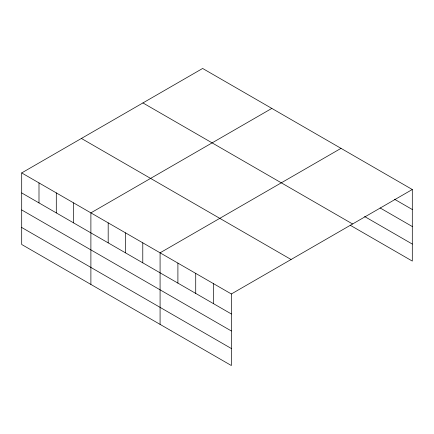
<?xml version="1.0" encoding="UTF-8"?>
<svg xmlns="http://www.w3.org/2000/svg" width="434" height="434" viewBox="0 0 434 434"><rect width="100%" height="100%" fill="white"/><g stroke="black" fill="none" stroke-linecap="round" stroke-linejoin="round"><path stroke-width="0.65" d="M231.365 330.99L231.365 293.97L21.7 172.922L21.7 244.488L231.365 365.536L231.365 330.99L21.7 209.942M350.211 225.23L412.3 261.078L412.3 189.512L202.635 68.463L21.7 172.922M271.825 108.408L90.89 212.872L90.89 284.438M341.015 148.352L160.081 252.816L160.081 324.382M231.365 293.97L412.3 189.512M394.479 199.228L412.3 209.513M380.108 207.946L412.3 226.532M364.582 216.512L412.3 244.06M142.927 102.934L352.592 223.982M81.408 138.451L291.073 259.499M21.7 192.929L231.365 313.977M21.7 227.476L231.365 348.524M213.544 283.684L213.544 303.686M195.723 273.393L195.723 293.4M177.902 263.107L177.902 283.109M142.781 242.828L142.781 262.836M125.486 232.841L125.486 252.848M108.185 222.854L108.185 242.861M73.59 202.884L73.59 222.886M56.295 192.897L56.295 212.899M38.995 182.909L38.995 202.917"/></g></svg>
